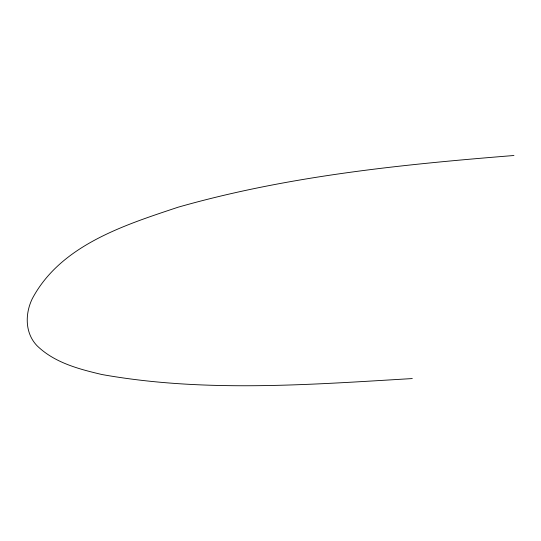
<?xml version="1.0" encoding="UTF-8"?>
<svg xmlns="http://www.w3.org/2000/svg" width="541" height="541" viewBox="0 0 541 541"><rect width="100%" height="100%" fill="white"/><g stroke="black" fill="none" stroke-linecap="round" stroke-linejoin="round"><path stroke-width="0.81" d="M513.95 155.504C401.037 164.565 287.359 176.014 178.077 207.217C124.295 225.157 60.633 245.168 32.23 298.808C24.974 313.861 24.886 332.945 36.923 345.611C54.337 362.7 78.776 369.063 101.83 374.507C204.268 392.8 309.1 384.685 412.296 378.565"/></g></svg>
